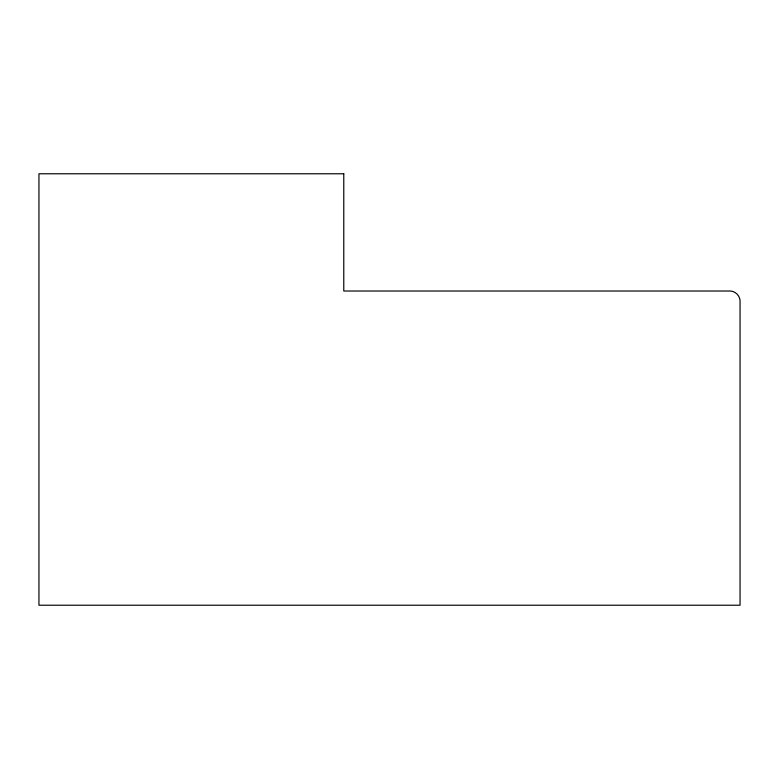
<?xml version="1.0" encoding="UTF-8"?>
<svg xmlns="http://www.w3.org/2000/svg" width="779" height="779" viewBox="0 0 779 779"><rect width="100%" height="100%" fill="white"/><g stroke="black" fill="none" stroke-linecap="round" stroke-linejoin="round"><path stroke-width="1.17" d="M343.773 173.775L38.95 173.775L38.95 605.225L740.05 605.225L740.05 300.392A10.555 10.555 0 0 0 730.673 291.015L343.773 291.015L343.773 173.775"/></g></svg>
